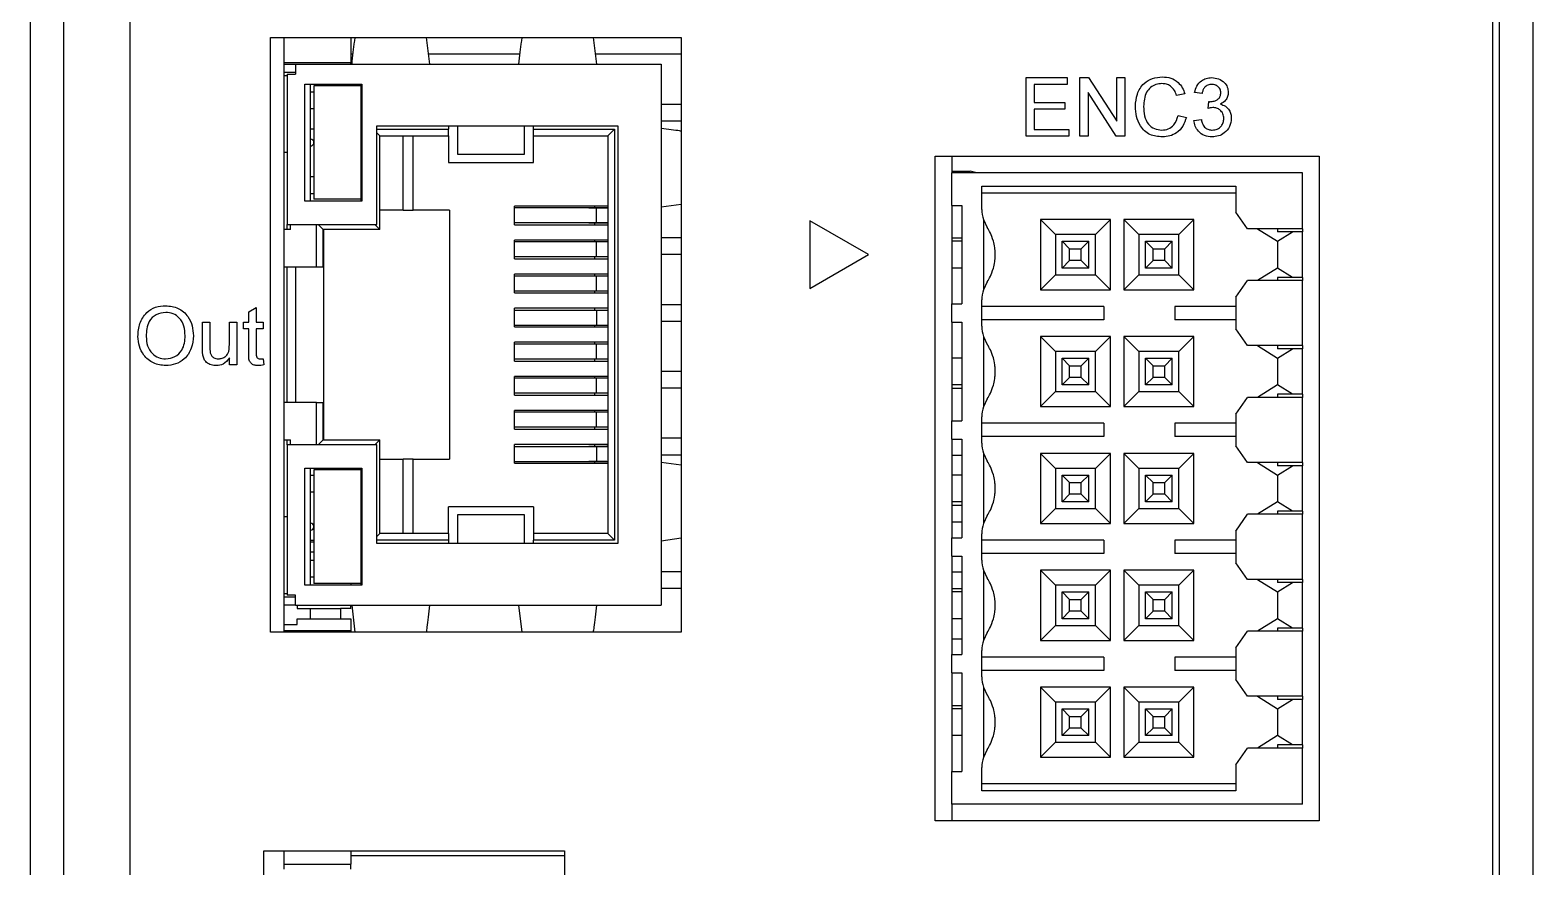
# Model space of a CAD drawing. Header units: inches. Extents: x 456 to 501, y -41 to 126.
# Drawn here: x 455.66 to 500.66, y 9.19 to 34.25 of the extents above; entities that cross this region are included whole.
import ezdxf

# ---------------------------------------------------------------- set-up
doc = ezdxf.new("R2010")
doc.units = ezdxf.units.IN
doc.header["$MEASUREMENT"] = 0

msp = doc.modelspace()

# ---------------------------------------------------------------- linework, layer by layer
at = {"color": 7, "linetype": 'Continuous', "lineweight": 25}
for p, q in [((499.663, -32.224), (499.663, 117.776)), ((500.663, 117.776), (500.663, -32.224)), ((455.663, 116.726), (455.663, -31.174)), ((458.663, -30.724), (458.663, 116.276)), ((456.663, 115.276), (456.663, -29.724)), ((499.463, -29.724), (499.463, 115.276)), ((462.863, 16.226), (462.863, 34.026)), ((462.863, 34.026), (475.163, 34.026)), ((463.263, 34.026), (463.263, 28.281)), ((465.263, 34.026), (465.263, 33.276)), ((467.633, 33.231), (467.537, 34.026)), ((472.633, 33.231), (472.537, 34.026)), ((475.163, 34.026), (475.163, 16.226)), ((465.326, 33.526), (465.263, 33.526)), ((470.326, 33.526), (467.597, 33.526)), ((475.163, 33.526), (472.597, 33.526)), ((463.263, 33.276), (465.263, 33.276)), ((463.263, 33.231), (463.613, 33.231)), ((463.613, 32.981), (463.263, 32.981)), ((463.363, 32.881), (463.263, 32.881)), ((463.363, 32.931), (463.363, 28.431)), ((463.363, 32.931), (463.613, 32.931)), ((463.613, 33.231), (463.613, 32.931)), ((463.613, 33.231), (474.563, 33.231)), ((465.263, 33.231), (465.263, 33.276)), ((474.563, 33.231), (474.563, 17.031)), ((463.893, 29.131), (463.893, 32.631)), ((463.893, 32.631), (465.593, 32.631)), ((464.063, 29.131), (464.063, 32.631)), ((464.063, 32.626), (464.963, 32.626)), ((464.163, 32.584), (464.163, 29.184)), ((465.563, 32.584), (464.163, 32.584)), ((464.963, 32.631), (464.963, 32.626)), ((464.963, 32.626), (465.263, 32.626)), ((465.263, 32.626), (465.263, 32.584)), ((465.563, 32.631), (465.563, 32.381)), ((465.593, 32.631), (465.593, 29.131)), ((485.484, 31.076), (485.484, 32.826)), ((485.484, 32.826), (486.718, 32.826)), ((485.731, 32.624), (485.731, 32.085)), ((486.718, 32.624), (485.731, 32.624)), ((486.718, 32.826), (486.718, 32.624)), ((487.099, 31.076), (487.099, 32.826)), ((487.099, 32.826), (487.36, 32.826)), ((487.36, 32.826), (488.199, 31.52)), ((488.199, 31.52), (488.199, 32.826)), ((488.199, 32.826), (488.446, 32.826)), ((488.446, 32.826), (488.446, 31.076)), ((464.163, 32.391), (464.063, 32.391)), ((465.563, 32.381), (465.563, 29.381)), ((475.163, 32.026), (474.563, 32.026)), ((485.731, 32.085), (486.651, 32.085)), ((486.651, 32.085), (486.651, 31.883)), ((488.185, 31.076), (487.346, 32.382)), ((487.346, 32.382), (487.346, 31.076)), ((490.24, 32.339), (489.994, 32.287)), ((490.756, 32.355), (490.532, 32.377)), ((490.934, 31.906), (490.957, 32.108)), ((464.163, 31.891), (464.063, 31.891)), ((475.163, 31.526), (474.563, 31.526)), ((485.731, 31.883), (485.731, 31.278)), ((486.651, 31.883), (485.731, 31.883)), ((490.039, 31.693), (490.285, 31.636)), ((490.51, 31.547), (490.734, 31.569)), ((464.163, 31.286), (464.063, 31.286)), ((466.043, 31.381), (468.463, 31.381)), ((466.043, 28.431), (466.043, 31.381)), ((466.043, 31.286), (468.193, 31.286)), ((466.043, 31.176), (466.133, 31.086)), ((466.133, 31.086), (468.193, 31.086)), ((466.133, 28.281), (466.133, 31.086)), ((466.833, 28.856), (466.833, 31.086)), ((467.133, 28.856), (467.133, 31.086)), ((468.193, 31.381), (468.193, 31.286)), ((468.193, 31.086), (468.193, 31.286)), ((468.193, 31.086), (468.193, 30.286)), ((468.463, 31.381), (470.463, 31.381)), ((468.463, 31.381), (468.463, 30.531)), ((470.463, 31.381), (473.263, 31.381)), ((470.463, 30.531), (470.463, 31.381)), ((470.733, 31.286), (470.733, 31.381)), ((470.733, 31.286), (473.163, 31.286)), ((470.733, 31.086), (470.733, 31.286)), ((470.733, 31.086), (472.963, 31.086)), ((470.733, 30.286), (470.733, 31.086)), ((473.163, 31.286), (472.963, 31.086)), ((472.963, 31.086), (472.963, 19.176)), ((473.163, 31.286), (473.163, 18.976)), ((473.263, 31.381), (473.263, 18.881)), ((486.763, 31.076), (485.484, 31.076)), ((485.731, 31.278), (486.763, 31.278)), ((486.763, 31.278), (486.763, 31.076)), ((487.346, 31.076), (487.099, 31.076)), ((488.446, 31.076), (488.185, 31.076)), ((463.363, 30.581), (463.263, 30.581)), ((468.193, 30.286), (470.733, 30.286)), ((468.463, 30.531), (470.463, 30.531)), ((482.763, 10.576), (482.763, 30.476)), ((482.763, 30.476), (494.263, 30.476)), ((483.263, 30.476), (483.263, 29.976)), ((494.263, 30.476), (494.263, 10.576)), ((464.163, 29.851), (464.063, 29.851)), ((483.263, 30.026), (483.813, 30.026)), ((483.263, 29.001), (483.263, 29.976)), ((493.763, 29.976), (483.263, 29.976)), ((484.013, 29.976), (483.813, 30.026)), ((493.763, 28.301), (493.763, 29.976)), ((464.163, 29.351), (464.063, 29.351)), ((465.563, 29.381), (465.563, 29.131)), ((484.163, 29.576), (491.763, 29.576)), ((484.163, 28.882), (484.163, 29.576)), ((484.163, 29.376), (491.763, 29.376)), ((491.763, 29.576), (491.763, 28.801)), ((465.593, 29.131), (463.893, 29.131)), ((465.563, 29.184), (464.163, 29.184)), ((466.833, 28.856), (466.133, 28.856)), ((466.833, 28.856), (467.133, 28.856)), ((468.223, 28.856), (467.133, 28.856)), ((468.223, 28.856), (468.223, 21.406)), ((472.963, 28.981), (470.173, 28.981)), ((470.173, 28.421), (470.173, 28.981)), ((472.628, 28.926), (470.173, 28.926)), ((472.393, 28.931), (472.393, 28.926)), ((472.393, 28.931), (472.732, 28.931)), ((472.573, 28.931), (472.573, 28.981)), ((472.628, 28.476), (472.628, 28.926)), ((472.963, 28.926), (472.628, 28.926)), ((472.732, 28.931), (472.929, 28.931)), ((472.732, 28.931), (472.732, 28.926)), ((472.929, 28.931), (472.963, 28.931)), ((472.929, 28.931), (472.929, 28.926)), ((474.563, 28.961), (475.163, 29.042)), ((483.263, 29.001), (483.563, 29.001)), ((483.263, 29.001), (483.263, 26.051)), ((483.563, 29.001), (483.563, 26.051)), ((492.113, 28.301), (491.763, 28.801)), ((463.363, 28.431), (466.043, 28.431)), ((463.363, 28.281), (463.363, 28.431)), ((463.463, 28.281), (463.463, 28.431)), ((464.243, 27.161), (464.243, 28.431)), ((464.293, 28.431), (464.443, 28.281)), ((465.983, 28.431), (466.133, 28.281)), ((472.628, 28.476), (470.173, 28.476)), ((470.173, 28.421), (472.963, 28.421)), ((472.393, 28.476), (472.393, 28.471)), ((472.732, 28.471), (472.393, 28.471)), ((472.573, 28.421), (472.573, 28.471)), ((472.963, 28.476), (472.628, 28.476)), ((472.732, 28.476), (472.732, 28.471)), ((472.929, 28.471), (472.732, 28.471)), ((472.929, 28.476), (472.929, 28.471)), ((472.963, 28.471), (472.929, 28.471)), ((479.013, 28.536), (479.013, 26.515)), ((480.763, 27.526), (479.013, 28.536)), ((484.21, 28.578), (484.21, 26.473)), ((484.21, 28.578), (484.323, 28.34)), ((488.013, 28.576), (485.913, 28.576)), ((485.913, 28.576), (486.363, 28.126)), ((485.913, 28.576), (485.913, 26.476)), ((488.013, 28.576), (487.563, 28.126)), ((488.013, 26.476), (488.013, 28.576)), ((490.513, 28.576), (488.413, 28.576)), ((488.413, 28.576), (488.863, 28.126)), ((488.413, 28.576), (488.413, 26.476)), ((490.513, 28.576), (490.063, 28.126)), ((490.513, 26.476), (490.513, 28.576)), ((463.263, 28.281), (463.263, 27.161)), ((463.463, 28.281), (463.263, 28.281)), ((466.133, 28.281), (464.443, 28.281)), ((464.443, 27.161), (464.443, 28.281)), ((464.463, 21.981), (464.463, 28.281)), ((472.963, 27.961), (470.173, 27.961)), ((470.173, 27.401), (470.173, 27.961)), ((472.628, 27.906), (470.173, 27.906)), ((472.573, 27.906), (472.573, 27.961)), ((472.628, 27.456), (472.628, 27.906)), ((472.963, 27.906), (472.628, 27.906)), ((475.163, 28.026), (474.563, 28.026)), ((483.263, 28.026), (483.563, 28.026)), ((483.563, 27.926), (483.263, 27.926)), ((486.363, 28.126), (486.363, 26.926)), ((487.563, 28.126), (486.363, 28.126)), ((486.788, 27.701), (486.563, 27.926)), ((486.563, 27.926), (487.363, 27.926)), ((486.563, 27.126), (486.563, 27.926)), ((487.363, 27.926), (487.138, 27.701)), ((487.363, 27.126), (487.363, 27.926)), ((487.563, 26.926), (487.563, 28.126)), ((488.863, 28.126), (488.863, 26.926)), ((490.063, 28.126), (488.863, 28.126)), ((489.288, 27.701), (489.063, 27.926)), ((489.063, 27.926), (489.863, 27.926)), ((489.063, 27.126), (489.063, 27.926)), ((489.863, 27.926), (489.638, 27.701)), ((489.863, 27.126), (489.863, 27.926)), ((490.063, 26.926), (490.063, 28.126)), ((493.763, 28.301), (492.113, 28.301)), ((492.413, 28.301), (493.013, 27.926)), ((493.013, 28.301), (493.013, 28.206)), ((493.763, 28.206), (493.013, 28.206)), ((493.013, 27.926), (493.461, 28.206)), ((493.013, 27.926), (493.013, 27.126)), ((493.763, 28.301), (493.763, 28.206)), ((493.763, 26.846), (493.763, 28.206)), ((472.628, 27.456), (470.173, 27.456)), ((472.573, 27.401), (472.573, 27.456)), ((472.963, 27.456), (472.628, 27.456)), ((475.163, 27.526), (474.563, 27.526)), ((479.013, 26.515), (480.763, 27.526)), ((486.788, 27.701), (487.138, 27.701)), ((486.788, 27.351), (486.788, 27.701)), ((487.138, 27.351), (487.138, 27.701)), ((489.288, 27.701), (489.638, 27.701)), ((489.288, 27.351), (489.288, 27.701)), ((489.638, 27.351), (489.638, 27.701)), ((463.263, 27.161), (464.243, 27.161)), ((463.263, 27.161), (463.263, 23.101)), ((463.363, 23.101), (463.363, 27.161)), ((463.613, 27.161), (463.613, 23.101)), ((464.243, 27.161), (464.443, 27.161)), ((470.173, 27.401), (472.963, 27.401)), ((483.563, 27.126), (483.263, 27.126)), ((486.563, 27.126), (486.788, 27.351)), ((487.363, 27.126), (486.563, 27.126)), ((487.138, 27.351), (486.788, 27.351)), ((487.138, 27.351), (487.363, 27.126)), ((489.063, 27.126), (489.288, 27.351)), ((489.863, 27.126), (489.063, 27.126)), ((489.638, 27.351), (489.288, 27.351)), ((489.638, 27.351), (489.863, 27.126)), ((493.013, 27.126), (492.413, 26.751)), ((493.461, 26.846), (493.013, 27.126)), ((472.963, 26.941), (470.173, 26.941)), ((470.173, 26.381), (470.173, 26.941)), ((472.628, 26.886), (470.173, 26.886)), ((472.573, 26.886), (472.573, 26.941)), ((472.628, 26.436), (472.628, 26.886)), ((472.963, 26.886), (472.628, 26.886)), ((484.323, 26.712), (484.21, 26.473)), ((485.913, 26.476), (486.363, 26.926)), ((486.363, 26.926), (487.563, 26.926)), ((488.013, 26.476), (487.563, 26.926)), ((488.413, 26.476), (488.863, 26.926)), ((488.863, 26.926), (490.063, 26.926)), ((490.513, 26.476), (490.063, 26.926)), ((491.763, 26.251), (492.113, 26.751)), ((493.763, 26.751), (492.113, 26.751)), ((493.013, 26.846), (493.013, 26.751)), ((493.763, 26.846), (493.013, 26.846)), ((493.763, 26.846), (493.763, 26.751)), ((493.763, 24.801), (493.763, 26.751)), ((472.628, 26.436), (470.173, 26.436)), ((470.173, 26.381), (472.963, 26.381)), ((472.573, 26.381), (472.573, 26.436)), ((472.963, 26.436), (472.628, 26.436)), ((484.163, 25.382), (484.163, 26.169)), ((485.913, 26.476), (488.013, 26.476)), ((488.413, 26.476), (490.513, 26.476)), ((491.763, 26.251), (491.763, 25.301)), ((462.213, 25.816), (462.438, 25.943)), ((462.213, 25.505), (462.213, 25.816)), ((462.438, 25.943), (462.438, 25.505)), ((472.963, 25.921), (470.173, 25.921)), ((470.173, 25.361), (470.173, 25.921)), ((470.173, 25.866), (472.628, 25.866)), ((472.573, 25.866), (472.573, 25.921)), ((472.628, 25.866), (472.628, 25.416)), ((472.628, 25.866), (472.963, 25.866)), ((475.163, 26.026), (474.563, 26.026)), ((483.263, 25.501), (483.263, 26.051)), ((483.263, 26.051), (483.563, 26.051)), ((487.813, 25.976), (484.163, 25.976)), ((487.813, 25.976), (487.813, 25.576)), ((489.943, 25.976), (489.943, 25.576)), ((491.763, 25.976), (489.943, 25.976)), ((460.822, 24.716), (460.822, 25.505)), ((460.822, 25.505), (461.047, 25.505)), ((461.047, 25.505), (461.047, 24.809)), ((461.63, 24.833), (461.63, 25.505)), ((461.63, 25.505), (461.854, 25.505)), ((461.854, 25.505), (461.854, 24.226)), ((462.056, 25.303), (462.056, 25.505)), ((462.056, 25.505), (462.213, 25.505)), ((462.213, 25.303), (462.056, 25.303)), ((462.213, 24.585), (462.213, 25.303)), ((462.438, 25.505), (462.64, 25.505)), ((462.64, 25.303), (462.438, 25.303)), ((462.438, 25.303), (462.438, 24.577)), ((462.64, 25.505), (462.64, 25.303)), ((470.173, 25.416), (472.628, 25.416)), ((470.173, 25.361), (472.963, 25.361)), ((472.573, 25.361), (472.573, 25.416)), ((472.628, 25.416), (472.963, 25.416)), ((475.163, 25.526), (474.563, 25.526)), ((483.263, 25.501), (483.563, 25.501)), ((483.263, 25.501), (483.263, 22.551)), ((483.563, 25.501), (483.563, 22.551)), ((487.813, 25.576), (484.163, 25.576)), ((491.763, 25.576), (489.943, 25.576)), ((492.113, 24.801), (491.763, 25.301)), ((472.963, 24.901), (470.173, 24.901)), ((470.173, 24.341), (470.173, 24.901)), ((472.628, 24.846), (470.173, 24.846)), ((472.573, 24.846), (472.573, 24.901)), ((472.628, 24.396), (472.628, 24.846)), ((472.963, 24.846), (472.628, 24.846)), ((484.21, 25.078), (484.21, 22.973)), ((484.21, 25.078), (484.323, 24.84)), ((488.013, 25.076), (485.913, 25.076)), ((485.913, 25.076), (486.363, 24.626)), ((485.913, 25.076), (485.913, 22.976)), ((488.013, 25.076), (487.563, 24.626)), ((488.013, 22.976), (488.013, 25.076)), ((488.413, 25.076), (488.413, 22.976)), ((488.413, 25.076), (488.863, 24.626)), ((490.513, 25.076), (488.413, 25.076)), ((490.513, 25.076), (490.063, 24.626)), ((490.513, 22.976), (490.513, 25.076)), ((493.763, 24.801), (492.113, 24.801)), ((492.413, 24.801), (493.013, 24.426)), ((493.013, 24.801), (493.013, 24.706)), ((493.763, 24.801), (493.763, 24.706)), ((461.63, 24.226), (461.63, 24.435)), ((462.64, 24.411), (462.662, 24.223)), ((472.628, 24.396), (470.173, 24.396)), ((470.173, 24.341), (472.963, 24.341)), ((472.573, 24.341), (472.573, 24.396)), ((472.963, 24.396), (472.628, 24.396)), ((483.563, 24.426), (483.263, 24.426)), ((487.563, 24.626), (486.363, 24.626)), ((486.363, 24.626), (486.363, 23.426)), ((486.788, 24.201), (486.563, 24.426)), ((486.563, 24.426), (487.363, 24.426)), ((486.563, 23.626), (486.563, 24.426)), ((487.363, 24.426), (487.138, 24.201)), ((487.363, 23.626), (487.363, 24.426)), ((487.563, 23.426), (487.563, 24.626)), ((488.863, 24.626), (488.863, 23.426)), ((490.063, 24.626), (488.863, 24.626)), ((489.288, 24.201), (489.063, 24.426)), ((489.063, 24.426), (489.863, 24.426)), ((489.063, 23.626), (489.063, 24.426)), ((489.863, 24.426), (489.638, 24.201)), ((489.863, 23.626), (489.863, 24.426)), ((490.063, 23.426), (490.063, 24.626)), ((493.763, 24.706), (493.013, 24.706)), ((493.013, 24.426), (493.461, 24.706)), ((493.013, 24.426), (493.013, 23.626)), ((493.763, 23.346), (493.763, 24.706)), ((461.854, 24.226), (461.63, 24.226)), ((472.963, 23.881), (470.173, 23.881)), ((470.173, 23.321), (470.173, 23.881)), ((472.573, 23.826), (472.573, 23.881)), ((475.163, 24.026), (474.563, 24.026)), ((486.563, 23.626), (486.788, 23.851)), ((486.788, 24.201), (487.138, 24.201)), ((486.788, 23.851), (486.788, 24.201)), ((487.138, 23.851), (486.788, 23.851)), ((487.138, 23.851), (487.138, 24.201)), ((487.138, 23.851), (487.363, 23.626)), ((489.063, 23.626), (489.288, 23.851)), ((489.288, 24.201), (489.638, 24.201)), ((489.288, 23.851), (489.288, 24.201)), ((489.638, 23.851), (489.288, 23.851)), ((489.638, 23.851), (489.638, 24.201)), ((489.638, 23.851), (489.863, 23.626)), ((472.628, 23.826), (470.173, 23.826)), ((472.628, 23.376), (472.628, 23.826)), ((472.963, 23.826), (472.628, 23.826)), ((475.163, 23.526), (474.563, 23.526)), ((483.563, 23.626), (483.263, 23.626)), ((483.263, 23.526), (483.563, 23.526)), ((485.913, 22.976), (486.363, 23.426)), ((486.363, 23.426), (487.563, 23.426)), ((487.363, 23.626), (486.563, 23.626)), ((488.013, 22.976), (487.563, 23.426)), ((488.413, 22.976), (488.863, 23.426)), ((488.863, 23.426), (490.063, 23.426)), ((489.863, 23.626), (489.063, 23.626)), ((490.513, 22.976), (490.063, 23.426)), ((493.013, 23.626), (492.413, 23.251)), ((493.461, 23.346), (493.013, 23.626)), ((463.263, 23.101), (463.263, 21.981)), ((464.243, 23.101), (463.263, 23.101)), ((464.243, 21.831), (464.243, 23.101)), ((464.243, 23.101), (464.443, 23.101)), ((464.443, 21.981), (464.443, 23.101)), ((472.628, 23.376), (470.173, 23.376)), ((470.173, 23.321), (472.963, 23.321)), ((472.573, 23.321), (472.573, 23.376)), ((472.963, 23.376), (472.628, 23.376)), ((484.323, 23.212), (484.21, 22.973)), ((485.913, 22.976), (488.013, 22.976)), ((488.413, 22.976), (490.513, 22.976)), ((491.763, 22.751), (492.113, 23.251)), ((493.763, 23.251), (492.113, 23.251)), ((493.763, 23.346), (493.013, 23.346)), ((493.013, 23.346), (493.013, 23.251)), ((493.763, 23.346), (493.763, 23.251)), ((493.763, 21.301), (493.763, 23.251)), ((472.963, 22.861), (470.173, 22.861)), ((470.173, 22.301), (470.173, 22.861)), ((472.628, 22.806), (470.173, 22.806)), ((472.573, 22.806), (472.573, 22.861)), ((472.628, 22.356), (472.628, 22.806)), ((472.963, 22.806), (472.628, 22.806)), ((483.263, 22.001), (483.263, 22.551)), ((483.263, 22.551), (483.563, 22.551)), ((484.163, 21.882), (484.163, 22.669)), ((491.763, 22.751), (491.763, 21.801)), ((472.628, 22.356), (470.173, 22.356)), ((470.173, 22.301), (472.963, 22.301)), ((472.573, 22.301), (472.573, 22.356)), ((472.963, 22.356), (472.628, 22.356)), ((487.813, 22.476), (484.163, 22.476)), ((487.813, 22.076), (484.163, 22.076)), ((487.813, 22.476), (487.813, 22.076)), ((489.943, 22.476), (489.943, 22.076)), ((491.763, 22.476), (489.943, 22.476)), ((491.763, 22.076), (489.943, 22.076)), ((463.263, 21.981), (463.463, 21.981)), ((463.263, 21.981), (463.263, 16.226)), ((463.363, 21.831), (463.363, 21.981)), ((463.363, 21.831), (463.363, 17.331)), ((466.043, 21.831), (463.363, 21.831)), ((463.463, 21.831), (463.463, 21.981)), ((464.293, 21.831), (464.443, 21.981)), ((464.443, 21.981), (466.133, 21.981)), ((465.983, 21.831), (466.133, 21.981)), ((466.043, 18.881), (466.043, 21.831)), ((466.133, 19.176), (466.133, 21.981)), ((472.963, 21.841), (470.173, 21.841)), ((470.173, 21.281), (470.173, 21.841)), ((470.173, 21.786), (472.628, 21.786)), ((472.393, 21.791), (472.393, 21.786)), ((472.393, 21.791), (472.732, 21.791)), ((472.573, 21.791), (472.573, 21.841)), ((472.628, 21.786), (472.628, 21.336)), ((472.628, 21.786), (472.963, 21.786)), ((472.732, 21.791), (472.929, 21.791)), ((472.732, 21.791), (472.732, 21.786)), ((472.963, 21.791), (472.929, 21.791)), ((472.929, 21.791), (472.929, 21.786)), ((475.163, 22.026), (474.563, 22.026)), ((483.263, 22.001), (483.563, 22.001)), ((483.263, 22.001), (483.263, 19.051)), ((483.563, 22.001), (483.563, 19.051)), ((492.113, 21.301), (491.763, 21.801)), ((466.133, 21.406), (466.833, 21.406)), ((466.833, 19.176), (466.833, 21.406)), ((467.133, 21.406), (466.833, 21.406)), ((467.133, 19.176), (467.133, 21.406)), ((467.133, 21.406), (468.223, 21.406)), ((470.173, 21.336), (472.628, 21.336)), ((470.173, 21.281), (472.963, 21.281)), ((472.393, 21.336), (472.393, 21.331)), ((472.732, 21.331), (472.393, 21.331)), ((472.573, 21.281), (472.573, 21.331)), ((472.628, 21.336), (472.963, 21.336)), ((472.732, 21.336), (472.732, 21.331)), ((472.929, 21.331), (472.732, 21.331)), ((472.929, 21.336), (472.929, 21.331)), ((472.929, 21.331), (472.963, 21.331)), ((475.163, 21.526), (474.563, 21.526)), ((475.163, 21.221), (474.563, 21.301)), ((483.263, 21.526), (483.563, 21.526)), ((484.21, 21.578), (484.21, 19.473)), ((484.21, 21.578), (484.323, 21.34)), ((488.013, 21.576), (485.913, 21.576)), ((485.913, 21.576), (486.363, 21.126)), ((485.913, 21.576), (485.913, 19.476)), ((488.013, 21.576), (487.563, 21.126)), ((488.013, 19.476), (488.013, 21.576)), ((490.513, 21.576), (488.413, 21.576)), ((488.413, 21.576), (488.863, 21.126)), ((488.413, 21.576), (488.413, 19.476)), ((490.513, 21.576), (490.063, 21.126)), ((490.513, 19.476), (490.513, 21.576)), ((493.763, 21.301), (492.113, 21.301)), ((492.413, 21.301), (493.013, 20.926)), ((493.013, 21.301), (493.013, 21.206)), ((493.763, 21.206), (493.013, 21.206)), ((493.013, 20.926), (493.461, 21.206)), ((493.763, 21.301), (493.763, 21.206)), ((493.763, 19.846), (493.763, 21.206)), ((463.893, 21.131), (465.593, 21.131)), ((463.893, 17.631), (463.893, 21.131)), ((464.063, 17.631), (464.063, 21.131)), ((464.163, 20.911), (464.063, 20.911)), ((464.163, 21.084), (464.163, 17.684)), ((465.563, 21.084), (464.163, 21.084)), ((465.563, 21.131), (465.563, 20.881)), ((465.563, 20.881), (465.563, 17.881)), ((465.593, 21.131), (465.593, 17.631)), ((483.563, 20.926), (483.263, 20.926)), ((487.563, 21.126), (486.363, 21.126)), ((486.363, 21.126), (486.363, 19.926)), ((486.563, 20.126), (486.563, 20.926)), ((486.788, 20.701), (486.563, 20.926)), ((486.563, 20.926), (487.363, 20.926)), ((486.788, 20.351), (486.788, 20.701)), ((486.788, 20.701), (487.138, 20.701)), ((487.363, 20.926), (487.138, 20.701)), ((487.138, 20.351), (487.138, 20.701)), ((487.363, 20.126), (487.363, 20.926)), ((487.563, 19.926), (487.563, 21.126)), ((490.063, 21.126), (488.863, 21.126)), ((488.863, 21.126), (488.863, 19.926)), ((489.288, 20.701), (489.063, 20.926)), ((489.063, 20.926), (489.863, 20.926)), ((489.063, 20.126), (489.063, 20.926)), ((489.288, 20.351), (489.288, 20.701)), ((489.288, 20.701), (489.638, 20.701)), ((489.863, 20.926), (489.638, 20.701)), ((489.638, 20.351), (489.638, 20.701)), ((489.863, 20.126), (489.863, 20.926)), ((490.063, 19.926), (490.063, 21.126)), ((493.013, 20.926), (493.013, 20.126)), ((464.163, 20.411), (464.063, 20.411)), ((486.563, 20.126), (486.788, 20.351)), ((487.138, 20.351), (486.788, 20.351)), ((487.138, 20.351), (487.363, 20.126)), ((489.063, 20.126), (489.288, 20.351)), ((489.638, 20.351), (489.288, 20.351)), ((489.638, 20.351), (489.863, 20.126)), ((470.733, 19.976), (468.193, 19.976)), ((468.193, 19.176), (468.193, 19.976)), ((470.733, 19.976), (470.733, 19.176)), ((483.563, 20.126), (483.263, 20.126)), ((483.263, 20.026), (483.563, 20.026)), ((485.913, 19.476), (486.363, 19.926)), ((486.363, 19.926), (487.563, 19.926)), ((487.363, 20.126), (486.563, 20.126)), ((488.013, 19.476), (487.563, 19.926)), ((488.413, 19.476), (488.863, 19.926)), ((488.863, 19.926), (490.063, 19.926)), ((489.863, 20.126), (489.063, 20.126)), ((490.513, 19.476), (490.063, 19.926)), ((493.013, 20.126), (492.413, 19.751)), ((493.461, 19.846), (493.013, 20.126)), ((493.763, 19.846), (493.013, 19.846)), ((493.013, 19.846), (493.013, 19.751)), ((493.763, 19.846), (493.763, 19.751)), ((463.263, 19.681), (463.363, 19.681)), ((470.463, 19.731), (468.463, 19.731)), ((468.463, 19.731), (468.463, 18.881)), ((470.463, 18.881), (470.463, 19.731)), ((483.263, 19.526), (483.563, 19.526)), ((484.323, 19.712), (484.21, 19.473)), ((485.913, 19.476), (488.013, 19.476)), ((488.413, 19.476), (490.513, 19.476)), ((491.763, 19.251), (492.113, 19.751)), ((493.763, 19.751), (492.113, 19.751)), ((493.763, 17.801), (493.763, 19.751)), ((464.063, 18.976), (464.163, 18.976)), ((464.063, 18.926), (464.163, 18.926)), ((466.043, 19.086), (466.133, 19.176)), ((468.193, 18.976), (466.043, 18.976)), ((468.193, 19.176), (466.133, 19.176)), ((468.193, 19.176), (468.193, 18.976)), ((468.193, 18.976), (468.193, 18.881)), ((470.733, 19.176), (470.733, 18.976)), ((472.963, 19.176), (470.733, 19.176)), ((470.733, 18.881), (470.733, 18.976)), ((473.163, 18.976), (470.733, 18.976)), ((473.163, 18.976), (472.963, 19.176)), ((474.563, 18.961), (475.163, 19.044)), ((483.263, 18.501), (483.263, 19.051)), ((483.263, 19.051), (483.563, 19.051)), ((484.163, 18.382), (484.163, 19.169)), ((487.813, 18.976), (484.163, 18.976)), ((487.813, 18.976), (487.813, 18.576)), ((489.943, 18.976), (489.943, 18.576)), ((491.763, 18.976), (489.943, 18.976)), ((491.763, 19.251), (491.763, 18.301)), ((464.063, 18.626), (464.163, 18.626)), ((468.463, 18.881), (466.043, 18.881)), ((470.463, 18.881), (468.463, 18.881)), ((473.263, 18.881), (470.463, 18.881)), ((483.263, 18.501), (483.563, 18.501)), ((483.263, 18.501), (483.263, 15.551)), ((483.563, 18.501), (483.563, 15.551)), ((487.813, 18.576), (484.163, 18.576)), ((491.763, 18.576), (489.943, 18.576)), ((464.163, 18.371), (464.063, 18.371)), ((475.163, 18.026), (474.563, 18.026)), ((483.263, 18.026), (483.563, 18.026)), ((484.21, 18.078), (484.21, 15.973)), ((484.21, 18.078), (484.323, 17.84)), ((488.013, 18.076), (485.913, 18.076)), ((485.913, 18.076), (486.363, 17.626)), ((485.913, 18.076), (485.913, 15.976)), ((488.013, 18.076), (487.563, 17.626)), ((488.013, 15.976), (488.013, 18.076)), ((488.413, 18.076), (488.413, 15.976)), ((488.413, 18.076), (488.863, 17.626)), ((490.513, 18.076), (488.413, 18.076)), ((490.513, 18.076), (490.063, 17.626)), ((490.513, 15.976), (490.513, 18.076)), ((492.113, 17.801), (491.763, 18.301)), ((465.593, 17.631), (463.893, 17.631)), ((464.163, 17.871), (464.063, 17.871)), ((465.563, 17.684), (464.163, 17.684)), ((465.263, 17.684), (465.263, 17.631)), ((465.563, 17.881), (465.563, 17.631)), ((487.563, 17.626), (486.363, 17.626)), ((486.363, 17.626), (486.363, 16.426)), ((487.563, 16.426), (487.563, 17.626)), ((488.863, 17.626), (488.863, 16.426)), ((490.063, 17.626), (488.863, 17.626)), ((490.063, 16.426), (490.063, 17.626)), ((493.763, 17.801), (492.113, 17.801)), ((492.413, 17.801), (493.013, 17.426)), ((493.013, 17.801), (493.013, 17.706)), ((493.763, 17.706), (493.013, 17.706)), ((493.013, 17.426), (493.461, 17.706)), ((493.763, 17.801), (493.763, 17.706)), ((493.763, 16.346), (493.763, 17.706)), ((463.263, 17.381), (463.363, 17.381)), ((463.263, 17.281), (463.613, 17.281)), ((463.613, 17.331), (463.363, 17.331)), ((463.613, 17.031), (463.613, 17.331)), ((475.163, 17.526), (474.563, 17.526)), ((483.263, 17.526), (483.563, 17.526)), ((483.563, 17.426), (483.263, 17.426)), ((486.563, 16.626), (486.563, 17.426)), ((486.788, 17.201), (486.563, 17.426)), ((486.563, 17.426), (487.363, 17.426)), ((486.788, 16.851), (486.788, 17.201)), ((486.788, 17.201), (487.138, 17.201)), ((487.363, 17.426), (487.138, 17.201)), ((487.138, 16.851), (487.138, 17.201)), ((487.363, 16.626), (487.363, 17.426)), ((489.063, 16.626), (489.063, 17.426)), ((489.288, 17.201), (489.063, 17.426)), ((489.063, 17.426), (489.863, 17.426)), ((489.288, 16.851), (489.288, 17.201)), ((489.288, 17.201), (489.638, 17.201)), ((489.863, 17.426), (489.638, 17.201)), ((489.638, 16.851), (489.638, 17.201)), ((489.863, 16.626), (489.863, 17.426)), ((493.013, 17.426), (493.013, 16.626)), ((463.613, 17.031), (463.263, 17.031)), ((463.613, 17.031), (474.563, 17.031)), ((463.663, 17.031), (463.663, 16.926)), ((463.663, 16.926), (464.063, 16.926)), ((464.063, 16.926), (464.963, 16.926)), ((464.063, 16.626), (464.063, 16.926)), ((465.263, 16.926), (464.963, 16.926)), ((464.963, 16.926), (464.963, 16.626)), ((465.263, 16.926), (465.263, 17.031)), ((465.293, 17.031), (465.39, 16.226)), ((470.293, 17.031), (470.39, 16.226)), ((486.563, 16.626), (486.788, 16.851)), ((487.138, 16.851), (486.788, 16.851)), ((487.138, 16.851), (487.363, 16.626)), ((489.063, 16.626), (489.288, 16.851)), ((489.638, 16.851), (489.288, 16.851)), ((489.638, 16.851), (489.863, 16.626)), ((475.163, 16.226), (462.863, 16.226)), ((463.263, 16.451), (463.663, 16.451)), ((463.263, 16.276), (465.263, 16.276)), ((463.663, 16.451), (463.663, 16.626)), ((463.663, 16.626), (464.063, 16.626)), ((464.063, 16.626), (464.963, 16.626)), ((464.963, 16.626), (465.263, 16.626)), ((465.263, 16.626), (465.263, 16.276)), ((465.263, 16.276), (465.263, 16.226)), ((483.563, 16.626), (483.263, 16.626)), ((484.323, 16.212), (484.21, 15.973)), ((485.913, 15.976), (486.363, 16.426)), ((486.363, 16.426), (487.563, 16.426)), ((487.363, 16.626), (486.563, 16.626)), ((488.013, 15.976), (487.563, 16.426)), ((488.413, 15.976), (488.863, 16.426)), ((488.863, 16.426), (490.063, 16.426)), ((489.863, 16.626), (489.063, 16.626)), ((490.513, 15.976), (490.063, 16.426)), ((491.763, 15.751), (492.113, 16.251)), ((493.763, 16.251), (492.113, 16.251)), ((493.013, 16.626), (492.413, 16.251)), ((493.461, 16.346), (493.013, 16.626)), ((493.013, 16.346), (493.013, 16.251)), ((493.763, 16.346), (493.013, 16.346)), ((493.763, 16.346), (493.763, 16.251)), ((493.763, 14.301), (493.763, 16.251)), ((483.263, 16.026), (483.563, 16.026)), ((485.913, 15.976), (488.013, 15.976)), ((488.413, 15.976), (490.513, 15.976)), ((491.763, 15.751), (491.763, 14.801)), ((483.263, 15.001), (483.263, 15.551)), ((483.263, 15.551), (483.563, 15.551)), ((484.163, 14.882), (484.163, 15.669)), ((487.813, 15.476), (484.163, 15.476)), ((487.813, 15.476), (487.813, 15.076)), ((489.943, 15.476), (489.943, 15.076)), ((491.763, 15.476), (489.943, 15.476)), ((483.263, 15.001), (483.563, 15.001)), ((483.263, 15.001), (483.263, 12.051)), ((483.563, 15.001), (483.563, 12.051)), ((487.813, 15.076), (484.163, 15.076)), ((491.763, 15.076), (489.943, 15.076)), ((484.21, 14.578), (484.21, 12.473)), ((484.21, 14.578), (484.323, 14.34)), ((488.013, 14.576), (485.913, 14.576)), ((485.913, 14.576), (486.363, 14.126)), ((485.913, 14.576), (485.913, 12.476)), ((488.013, 14.576), (487.563, 14.126)), ((488.013, 12.476), (488.013, 14.576)), ((488.413, 14.576), (488.413, 12.476)), ((488.413, 14.576), (488.863, 14.126)), ((490.513, 14.576), (488.413, 14.576)), ((490.513, 14.576), (490.063, 14.126)), ((490.513, 12.476), (490.513, 14.576)), ((492.113, 14.301), (491.763, 14.801)), ((483.263, 14.026), (483.563, 14.026)), ((487.563, 14.126), (486.363, 14.126)), ((486.363, 14.126), (486.363, 12.926)), ((487.563, 12.926), (487.563, 14.126)), ((488.863, 14.126), (488.863, 12.926)), ((490.063, 14.126), (488.863, 14.126)), ((490.063, 12.926), (490.063, 14.126)), ((493.763, 14.301), (492.113, 14.301)), ((492.413, 14.301), (493.013, 13.926)), ((493.013, 14.301), (493.013, 14.206)), ((493.763, 14.206), (493.013, 14.206)), ((493.013, 13.926), (493.461, 14.206)), ((493.763, 14.301), (493.763, 14.206)), ((493.763, 12.846), (493.763, 14.206)), ((483.563, 13.926), (483.263, 13.926)), ((486.563, 13.126), (486.563, 13.926)), ((486.788, 13.701), (486.563, 13.926)), ((486.563, 13.926), (487.363, 13.926)), ((486.788, 13.351), (486.788, 13.701)), ((486.788, 13.701), (487.138, 13.701)), ((487.363, 13.926), (487.138, 13.701)), ((487.138, 13.351), (487.138, 13.701)), ((487.363, 13.126), (487.363, 13.926)), ((489.288, 13.701), (489.063, 13.926)), ((489.063, 13.926), (489.863, 13.926)), ((489.063, 13.126), (489.063, 13.926)), ((489.288, 13.701), (489.638, 13.701)), ((489.288, 13.351), (489.288, 13.701)), ((489.863, 13.926), (489.638, 13.701)), ((489.638, 13.351), (489.638, 13.701)), ((489.863, 13.126), (489.863, 13.926)), ((493.013, 13.926), (493.013, 13.126)), ((483.563, 13.126), (483.263, 13.126)), ((486.563, 13.126), (486.788, 13.351)), ((487.363, 13.126), (486.563, 13.126)), ((487.138, 13.351), (486.788, 13.351)), ((487.138, 13.351), (487.363, 13.126)), ((489.063, 13.126), (489.288, 13.351)), ((489.863, 13.126), (489.063, 13.126)), ((489.638, 13.351), (489.288, 13.351)), ((489.638, 13.351), (489.863, 13.126)), ((493.013, 13.126), (492.413, 12.751)), ((493.461, 12.846), (493.013, 13.126)), ((484.323, 12.712), (484.21, 12.473)), ((485.913, 12.476), (486.363, 12.926)), ((486.363, 12.926), (487.563, 12.926)), ((488.013, 12.476), (487.563, 12.926)), ((488.413, 12.476), (488.863, 12.926)), ((488.863, 12.926), (490.063, 12.926)), ((490.513, 12.476), (490.063, 12.926)), ((491.763, 12.251), (492.113, 12.751)), ((493.763, 12.751), (492.113, 12.751)), ((493.013, 12.846), (493.013, 12.751)), ((493.763, 12.846), (493.013, 12.846)), ((493.763, 12.846), (493.763, 12.751)), ((493.763, 11.076), (493.763, 12.751)), ((484.163, 11.476), (484.163, 12.169)), ((485.913, 12.476), (488.013, 12.476)), ((488.413, 12.476), (490.513, 12.476)), ((491.763, 12.251), (491.763, 11.476)), ((483.263, 11.076), (483.263, 12.051)), ((483.263, 12.051), (483.563, 12.051)), ((491.763, 11.676), (484.163, 11.676)), ((491.763, 11.476), (484.163, 11.476)), ((493.763, 11.076), (483.263, 11.076)), ((483.263, 11.076), (483.263, 10.576)), ((494.263, 10.576), (482.763, 10.576)), ((462.663, 9.676), (471.663, 9.676)), ((462.663, -16.824), (462.663, 9.676)), ((463.263, 9.676), (463.263, 9.126)), ((465.263, 9.676), (465.263, 9.276)), ((471.663, 9.526), (465.263, 9.526)), ((471.663, 9.676), (471.663, 0.926)), ((463.263, 9.276), (465.263, 9.276)), ((465.263, 9.126), (465.263, 9.276))]:
    msp.add_line(p, q, dxfattribs=at)
for centre, radius, start, end in [((464.063, 30.881), 0.1, 270, 90), ((485.163, 28.882), 1, 180, 197.7014), ((485.163, 26.169), 1, 162.2986, 180), ((485.163, 25.382), 1, 180, 197.7014), ((485.163, 22.669), 1, 162.2986, 180), ((485.163, 21.882), 1, 180, 197.7014), ((464.063, 19.381), 0.1, 270, 90), ((485.163, 19.169), 1, 162.2986, 180), ((485.163, 18.382), 1, 180, 197.7014), ((485.163, 15.669), 1, 162.2986, 180), ((485.163, 14.882), 1, 180, 197.7014), ((485.163, 12.169), 1, 162.2986, 180)]:
    msp.add_arc(centre, radius, start, end, dxfattribs=at)
for points, knots in [([(465.392, 34.026), (465.384, 33.983), (465.348, 33.789), (465.317, 33.475), (465.293, 33.231)], [0, 0, 0, 0, 0.2211432, 1, 1, 1, 1]), ([(470.392, 34.026), (470.384, 33.983), (470.348, 33.789), (470.317, 33.475), (470.293, 33.231)], [0, 0, 0, 0, 0.221143, 1, 1, 1, 1]), ([(488.76, 31.964), (488.769, 32.09), (488.788, 32.342), (488.983, 32.651), (489.269, 32.821), (489.467, 32.839), (489.566, 32.848)], [0, 0, 0, 0, 0.280492, 0.55957, 0.779615, 1, 1, 1, 1]), ([(489.554, 32.646), (489.492, 32.642), (489.369, 32.634), (489.203, 32.54), (489.034, 32.324), (489.018, 32.113), (489.006, 31.965)], [0, 0, 0, 0, 0.187223, 0.373906, 0.560736, 1, 1, 1, 1]), ([(489.994, 32.287), (489.974, 32.341), (489.936, 32.45), (489.827, 32.574), (489.69, 32.638), (489.599, 32.644), (489.554, 32.646)], [0, 0, 0, 0, 0.280553, 0.559739, 0.779654, 1, 1, 1, 1]), ([(489.566, 32.848), (489.652, 32.842), (489.823, 32.829), (490.033, 32.702), (490.174, 32.53), (490.218, 32.403), (490.24, 32.339)], [0, 0, 0, 0, 0.280081, 0.559449, 0.779549, 1, 1, 1, 1]), ([(490.532, 32.377), (490.549, 32.445), (490.584, 32.581), (490.716, 32.732), (490.879, 32.814), (490.989, 32.822), (491.044, 32.826)], [0, 0, 0, 0, 0.280253, 0.559523, 0.779592, 1, 1, 1, 1]), ([(491.051, 32.624), (491.01, 32.62), (490.927, 32.613), (490.83, 32.542), (490.777, 32.449), (490.763, 32.386), (490.756, 32.355)], [0, 0, 0, 0, 0.280001, 0.559131, 0.77932, 1, 1, 1, 1]), ([(491.044, 32.826), (491.113, 32.819), (491.252, 32.805), (491.421, 32.697), (491.523, 32.544), (491.535, 32.435), (491.542, 32.381)], [0, 0, 0, 0, 0.280184, 0.559855, 0.78, 1, 1, 1, 1]), ([(491.317, 32.373), (491.313, 32.412), (491.304, 32.489), (491.23, 32.573), (491.141, 32.618), (491.081, 32.622), (491.051, 32.624)], [0, 0, 0, 0, 0.27946, 0.5589523, 0.7792553, 1, 1, 1, 1]), ([(489.571, 31.053), (489.44, 31.063), (489.178, 31.082), (488.902, 31.348), (488.781, 31.66), (488.767, 31.862), (488.76, 31.964)], [0, 0, 0, 0, 0.279955, 0.558088, 0.778912, 1, 1, 1, 1]), ([(489.006, 31.965), (489.011, 31.871), (489.021, 31.683), (489.123, 31.432), (489.326, 31.281), (489.474, 31.264), (489.548, 31.255)], [0, 0, 0, 0, 0.281245, 0.560716, 0.780138, 1, 1, 1, 1]), ([(490.957, 32.108), (490.963, 32.107), (490.974, 32.106), (490.985, 32.105), (490.989, 32.105)], [0, 0, 0, 0, 0.560003, 1, 1, 1, 1]), ([(490.989, 32.105), (491.034, 32.109), (491.122, 32.117), (491.237, 32.173), (491.309, 32.268), (491.315, 32.338), (491.317, 32.373)], [0, 0, 0, 0, 0.2806803, 0.5609514, 0.7800568, 1, 1, 1, 1]), ([(491.542, 32.381), (491.538, 32.339), (491.53, 32.256), (491.454, 32.122), (491.36, 32.067), (491.303, 32.034)], [0, 0, 0, 0, 0.280496, 0.561003, 1, 1, 1, 1]), ([(491.303, 32.034), (491.356, 32.016), (491.461, 31.982), (491.569, 31.865), (491.624, 31.732), (491.629, 31.646), (491.631, 31.602)], [0, 0, 0, 0, 0.279807, 0.559185, 0.779408, 1, 1, 1, 1]), ([(489.548, 31.255), (489.615, 31.262), (489.749, 31.275), (489.954, 31.423), (490.007, 31.591), (490.039, 31.693)], [0, 0, 0, 0, 0.2807112, 0.5609046, 1, 1, 1, 1]), ([(490.285, 31.636), (490.256, 31.546), (490.198, 31.367), (490.014, 31.172), (489.792, 31.068), (489.645, 31.058), (489.571, 31.053)], [0, 0, 0, 0, 0.280256, 0.559546, 0.779589, 1, 1, 1, 1]), ([(491.054, 31.053), (490.978, 31.06), (490.825, 31.074), (490.648, 31.204), (490.54, 31.37), (490.52, 31.488), (490.51, 31.547)], [0, 0, 0, 0, 0.279911, 0.559249, 0.779476, 1, 1, 1, 1]), ([(490.734, 31.569), (490.746, 31.524), (490.769, 31.434), (490.842, 31.321), (490.952, 31.263), (491.025, 31.258), (491.062, 31.255)], [0, 0, 0, 0, 0.280881, 0.560073, 0.779653, 1, 1, 1, 1]), ([(491.079, 31.93), (491.051, 31.928), (491.002, 31.924), (490.955, 31.911), (490.934, 31.906)], [0, 0, 0, 0, 0.5597721, 1, 1, 1, 1]), ([(491.631, 31.602), (491.621, 31.519), (491.601, 31.352), (491.442, 31.17), (491.251, 31.067), (491.12, 31.058), (491.054, 31.053)], [0, 0, 0, 0, 0.279401, 0.559064, 0.779378, 1, 1, 1, 1]), ([(491.062, 31.255), (491.114, 31.26), (491.217, 31.27), (491.333, 31.365), (491.398, 31.482), (491.404, 31.563), (491.407, 31.604)], [0, 0, 0, 0, 0.279883, 0.558993, 0.779319, 1, 1, 1, 1]), ([(491.407, 31.604), (491.402, 31.653), (491.392, 31.75), (491.304, 31.859), (491.193, 31.921), (491.117, 31.927), (491.079, 31.93)], [0, 0, 0, 0, 0.279747, 0.559171, 0.779444, 1, 1, 1, 1]), ([(475.163, 31.22), (475.147, 31.223), (474.991, 31.252), (474.765, 31.278), (474.563, 31.301)], [0, 0, 0, 0, 0.105176, 1, 1, 1, 1]), ([(484.323, 26.712), (484.387, 26.815), (484.468, 26.948), (484.543, 27.261), (484.56, 27.415), (484.564, 27.526), (484.56, 27.636), (484.543, 27.79), (484.468, 28.104), (484.387, 28.236), (484.323, 28.34)], [0, 0, 0, 0, 0.338736, 0.432971, 0.468518, 0.499987, 0.531347, 0.566852, 0.661264, 1, 1, 1, 1]), ([(458.893, 25.078), (458.902, 25.209), (458.919, 25.471), (459.123, 25.789), (459.415, 25.973), (459.621, 25.99), (459.724, 25.998)], [0, 0, 0, 0, 0.28057, 0.559575, 0.779561, 1, 1, 1, 1]), ([(459.726, 25.796), (459.627, 25.783), (459.431, 25.757), (459.161, 25.492), (459.148, 25.233), (459.14, 25.075)], [0, 0, 0, 0, 0.280128, 0.559653, 1, 1, 1, 1]), ([(459.724, 25.998), (459.853, 25.983), (460.11, 25.953), (460.394, 25.705), (460.533, 25.401), (460.546, 25.199), (460.553, 25.098)], [0, 0, 0, 0, 0.279564, 0.558584, 0.779087, 1, 1, 1, 1]), ([(460.306, 25.1), (460.3, 25.195), (460.288, 25.386), (460.157, 25.627), (459.95, 25.773), (459.801, 25.788), (459.726, 25.796)], [0, 0, 0, 0, 0.280797, 0.560068, 0.779984, 1, 1, 1, 1]), ([(459.723, 24.203), (459.597, 24.218), (459.344, 24.247), (459.064, 24.486), (458.919, 24.781), (458.902, 24.979), (458.893, 25.078)], [0, 0, 0, 0, 0.2796, 0.558765, 0.77931, 1, 1, 1, 1]), ([(459.14, 25.075), (459.146, 24.981), (459.158, 24.794), (459.299, 24.566), (459.502, 24.426), (459.649, 24.412), (459.722, 24.405)], [0, 0, 0, 0, 0.280657, 0.559885, 0.779849, 1, 1, 1, 1]), ([(459.722, 24.405), (459.818, 24.417), (460.01, 24.442), (460.209, 24.642), (460.296, 24.874), (460.303, 25.024), (460.306, 25.1)], [0, 0, 0, 0, 0.2791, 0.558192, 0.778806, 1, 1, 1, 1]), ([(460.553, 25.098), (460.542, 24.97), (460.52, 24.714), (460.316, 24.403), (460.025, 24.233), (459.824, 24.213), (459.723, 24.203)], [0, 0, 0, 0, 0.280353, 0.559502, 0.779635, 1, 1, 1, 1]), ([(461.047, 24.809), (461.047, 24.767), (461.046, 24.692), (461.056, 24.617), (461.06, 24.585)], [0, 0, 0, 0, 0.560241, 1, 1, 1, 1]), ([(461.302, 24.405), (461.34, 24.409), (461.416, 24.417), (461.519, 24.473), (461.627, 24.607), (461.629, 24.74), (461.63, 24.833)], [0, 0, 0, 0, 0.187111, 0.374253, 0.560834, 1, 1, 1, 1]), ([(484.323, 23.212), (484.387, 23.315), (484.468, 23.448), (484.543, 23.761), (484.56, 23.915), (484.564, 24.026), (484.56, 24.136), (484.543, 24.29), (484.468, 24.604), (484.387, 24.736), (484.323, 24.84)], [0, 0, 0, 0, 0.338736, 0.4329708, 0.4685182, 0.499987, 0.5313471, 0.5668518, 0.661264, 1, 1, 1, 1]), ([(460.835, 24.515), (460.831, 24.552), (460.822, 24.619), (460.822, 24.687), (460.822, 24.716)], [0, 0, 0, 0, 0.559839, 1, 1, 1, 1]), ([(461.241, 24.203), (461.189, 24.208), (461.085, 24.217), (460.951, 24.286), (460.866, 24.395), (460.845, 24.475), (460.835, 24.515)], [0, 0, 0, 0, 0.280286, 0.560186, 0.779607, 1, 1, 1, 1]), ([(461.06, 24.585), (461.07, 24.556), (461.09, 24.498), (461.174, 24.42), (461.253, 24.411), (461.302, 24.405)], [0, 0, 0, 0, 0.280864, 0.561194, 1, 1, 1, 1]), ([(461.63, 24.435), (461.574, 24.362), (461.474, 24.231), (461.312, 24.212), (461.241, 24.203)], [0, 0, 0, 0, 0.559466, 1, 1, 1, 1]), ([(462.504, 24.203), (462.469, 24.205), (462.398, 24.207), (462.297, 24.248), (462.2, 24.376), (462.208, 24.499), (462.213, 24.585)], [0, 0, 0, 0, 0.187433, 0.373821, 0.559462, 1, 1, 1, 1]), ([(462.438, 24.577), (462.435, 24.535), (462.431, 24.482), (462.466, 24.431), (462.5, 24.407), (462.531, 24.406), (462.552, 24.405)], [0, 0, 0, 0, 0.499596, 0.625239, 0.750354, 1, 1, 1, 1]), ([(462.552, 24.405), (462.568, 24.406), (462.598, 24.407), (462.627, 24.41), (462.64, 24.411)], [0, 0, 0, 0, 0.559965, 1, 1, 1, 1]), ([(462.662, 24.223), (462.633, 24.217), (462.581, 24.206), (462.527, 24.204), (462.504, 24.203)], [0, 0, 0, 0, 0.560078, 1, 1, 1, 1]), ([(484.323, 19.712), (484.387, 19.815), (484.468, 19.948), (484.543, 20.261), (484.56, 20.415), (484.564, 20.526), (484.56, 20.636), (484.543, 20.79), (484.468, 21.104), (484.387, 21.236), (484.323, 21.34)], [0, 0, 0, 0, 0.338736, 0.4329708, 0.4685182, 0.499987, 0.5313471, 0.5668518, 0.661264, 1, 1, 1, 1]), ([(484.323, 16.212), (484.387, 16.315), (484.468, 16.448), (484.543, 16.761), (484.56, 16.915), (484.564, 17.026), (484.56, 17.136), (484.543, 17.29), (484.468, 17.604), (484.387, 17.736), (484.323, 17.84)], [0, 0, 0, 0, 0.338736, 0.4329708, 0.4685182, 0.499987, 0.5313471, 0.5668518, 0.661264, 1, 1, 1, 1]), ([(467.532, 16.226), (467.541, 16.272), (467.578, 16.468), (467.609, 16.787), (467.633, 17.031)], [0, 0, 0, 0, 0.2337319, 1, 1, 1, 1]), ([(472.532, 16.226), (472.541, 16.272), (472.578, 16.468), (472.609, 16.787), (472.633, 17.031)], [0, 0, 0, 0, 0.233732, 1, 1, 1, 1]), ([(484.323, 12.712), (484.387, 12.815), (484.468, 12.948), (484.543, 13.261), (484.56, 13.415), (484.564, 13.526), (484.56, 13.636), (484.543, 13.79), (484.468, 14.104), (484.387, 14.236), (484.323, 14.34)], [0, 0, 0, 0, 0.338736, 0.432971, 0.468518, 0.499987, 0.531347, 0.566852, 0.661264, 1, 1, 1, 1])]:
    msp.add_open_spline(points, degree=3, knots=knots, dxfattribs=at)

doc.saveas('drawing.dxf')
